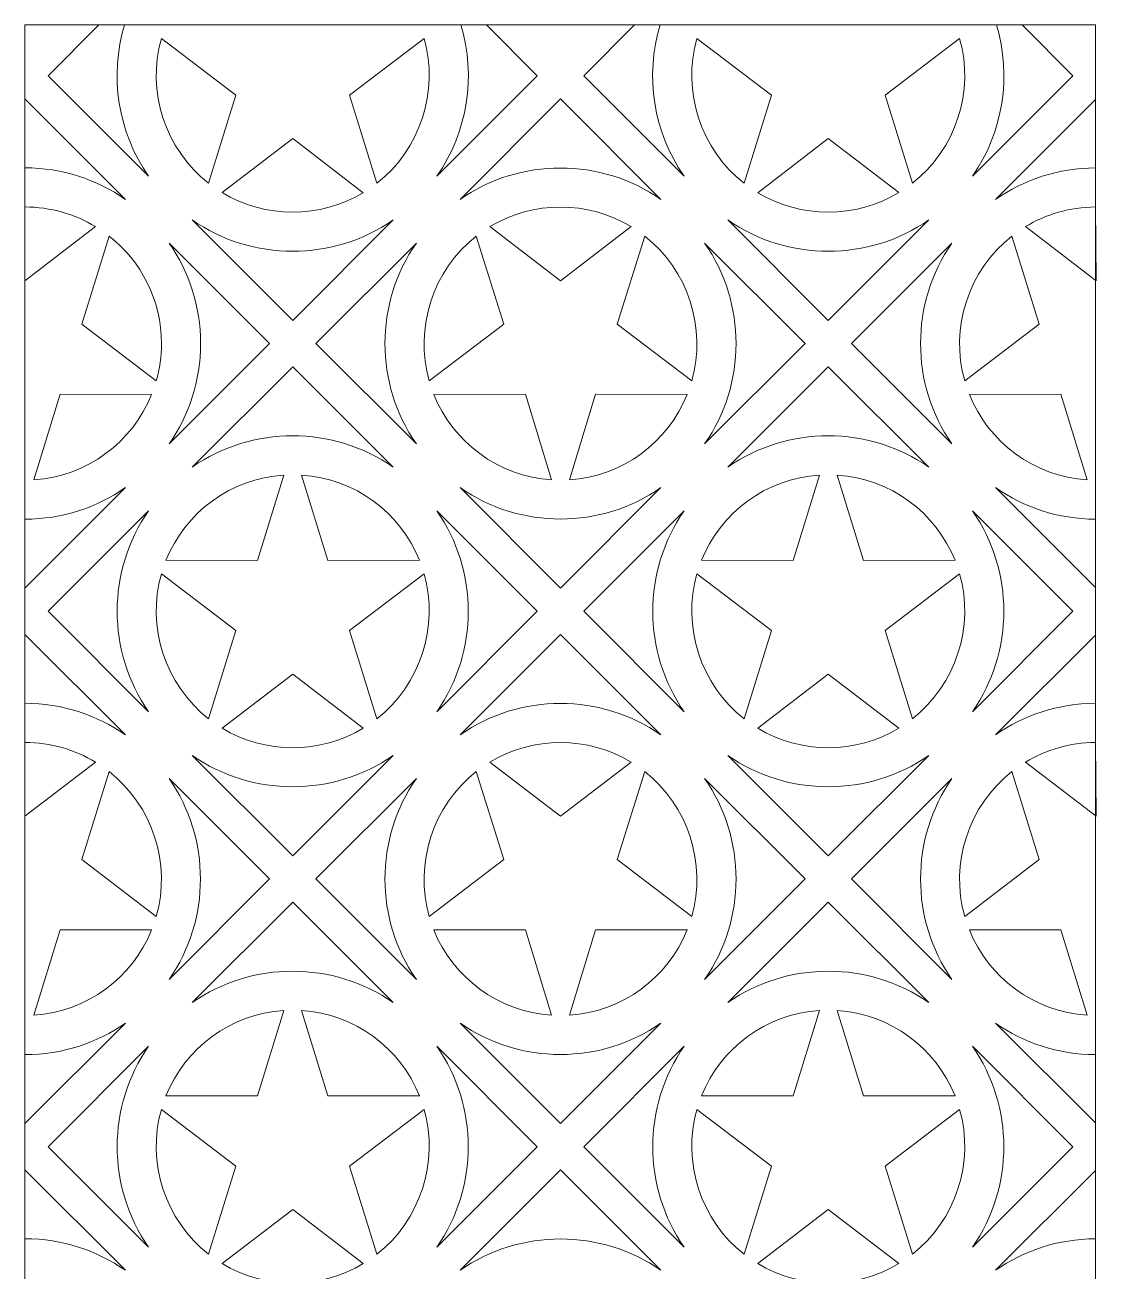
# Model space of a CAD drawing. Header units: centimetres. Extents: x -68 to 68, y -70 to 70.
# Drawn here: x -68.3 to -9.5, y 1.4 to 69.9 of the extents above; entities that cross this region are included whole.
import ezdxf

# ---------------------------------------------------------------- set-up
doc = ezdxf.new("R2010")
doc.units = ezdxf.units.CM
doc.header["$MEASUREMENT"] = 0
doc.layers.add('layer 1', color=7, linetype='Continuous')

msp = doc.modelspace()

# ---------------------------------------------------------------- linework, layer by layer
at = {"layer": 'layer 1', "color": 242, "lineweight": 9}
msp.add_lwpolyline([(-68.30427, -68.03747), (-9.50995, -68.03747), (-9.50995, 69.86363), (-68.30427, 69.86363), (-68.30427, -68.03747)], close=True, dxfattribs=at)
for points, knots in [([(-62.83597, 69.86363), (-62.83597, 69.86363), (-64.23801, 69.86362), (-64.23801, 69.86362), (-64.23801, 69.86362), (-64.23801, 69.86362), (-67.03171, 67.06992), (-67.03171, 67.06992), (-67.03171, 67.06992), (-67.03171, 67.06992), (-61.51448, 61.55268), (-61.51448, 61.55268), (-61.51448, 61.55268), (-63.19625, 63.96136), (-63.68211, 67.06251), (-62.83597, 69.86363)], [0, 0, 0, 0, 0.2, 0.2, 0.2, 0.2, 0.4, 0.4, 0.4, 0.4, 0.6, 0.6, 0.6, 0.6, 1, 1, 1, 1]), ([(-42.95533, 69.86362), (-42.95533, 69.86362), (-44.35748, 69.86362), (-44.35748, 69.86362), (-44.35748, 69.86362), (-43.51131, 67.06232), (-43.99729, 63.96104), (-45.67928, 61.55229), (-45.67928, 61.55229), (-45.67928, 61.55229), (-40.16165, 67.06992), (-40.16165, 67.06992), (-40.16165, 67.06992), (-40.16165, 67.06992), (-42.95533, 69.86362), (-42.95533, 69.86362)], [0, 0, 0, 0, 0.2, 0.2, 0.2, 0.2, 0.4, 0.4, 0.4, 0.4, 0.6, 0.6, 0.6, 0.6, 1, 1, 1, 1]), ([(-33.42022, 69.86363), (-33.42022, 69.86363), (-34.82238, 69.86362), (-34.82238, 69.86362), (-34.82238, 69.86362), (-34.82238, 69.86362), (-37.61607, 67.06992), (-37.61607, 67.06992), (-37.61607, 67.06992), (-37.61607, 67.06992), (-32.09844, 61.55229), (-32.09844, 61.55229), (-32.09844, 61.55229), (-33.78044, 63.96106), (-34.26641, 67.06232), (-33.42022, 69.86363)], [0, 0, 0, 0, 0.2, 0.2, 0.2, 0.2, 0.4, 0.4, 0.4, 0.4, 0.6, 0.6, 0.6, 0.6, 1, 1, 1, 1]), ([(-14.94173, 69.86363), (-14.94173, 69.86363), (-13.53969, 69.86362), (-13.53969, 69.86362), (-13.53969, 69.86362), (-13.53969, 69.86362), (-10.74601, 67.06992), (-10.74601, 67.06992), (-10.74601, 67.06992), (-10.74601, 67.06992), (-16.26324, 61.55268), (-16.26324, 61.55268), (-16.26324, 61.55268), (-14.58147, 63.96135), (-14.09562, 67.0625), (-14.94173, 69.86363)], [0, 0, 0, 0, 0.2, 0.2, 0.2, 0.2, 0.4, 0.4, 0.4, 0.4, 0.6, 0.6, 0.6, 0.6, 1, 1, 1, 1]), ([(-58.22013, 61.16465), (-60.61081, 63.03908), (-61.63464, 66.22654), (-60.81225, 69.12232), (-60.81225, 69.12232), (-60.81225, 69.12232), (-56.71468, 66.00468), (-56.71468, 66.00468), (-56.71468, 66.00468), (-56.71468, 66.00468), (-58.22013, 61.16465), (-58.22013, 61.16465)], [0, 0, 0, 0, 0.25, 0.25, 0.25, 0.25, 0.5, 0.5, 0.5, 0.5, 1, 1, 1, 1]), ([(-46.38116, 69.12236), (-46.38116, 69.12236), (-50.47878, 66.00468), (-50.47878, 66.00468), (-50.47878, 66.00468), (-50.47878, 66.00468), (-48.97329, 61.16455), (-48.97329, 61.16455), (-48.97329, 61.16455), (-46.58269, 63.039), (-45.5588, 66.2266), (-46.38116, 69.12236)], [0, 0, 0, 0, 0.25, 0.25, 0.25, 0.25, 0.5, 0.5, 0.5, 0.5, 1, 1, 1, 1]), ([(-31.39656, 69.12236), (-31.39656, 69.12236), (-27.29894, 66.00468), (-27.29894, 66.00468), (-27.29894, 66.00468), (-27.29894, 66.00468), (-28.80443, 61.16455), (-28.80443, 61.16455), (-28.80443, 61.16455), (-31.19503, 63.039), (-32.21892, 66.2266), (-31.39656, 69.12236)], [0, 0, 0, 0, 0.25, 0.25, 0.25, 0.25, 0.5, 0.5, 0.5, 0.5, 1, 1, 1, 1]), ([(-19.55759, 61.16465), (-17.16691, 63.03908), (-16.14308, 66.22654), (-16.96547, 69.12232), (-16.96547, 69.12232), (-16.96547, 69.12232), (-21.06304, 66.00468), (-21.06304, 66.00468), (-21.06304, 66.00468), (-21.06304, 66.00468), (-19.55759, 61.16465), (-19.55759, 61.16465)], [0, 0, 0, 0, 0.25, 0.25, 0.25, 0.25, 0.5, 0.5, 0.5, 0.5, 1, 1, 1, 1]), ([(-68.30427, 65.79727), (-68.30427, 65.79727), (-68.30427, 62.0123), (-68.30427, 62.0123), (-68.30427, 62.0123), (-66.25291, 62.0123), (-64.3508, 61.37187), (-62.78707, 60.28007), (-62.78707, 60.28007), (-62.78707, 60.28007), (-68.30427, 65.79727), (-68.30427, 65.79727)], [0, 0, 0, 0, 0.25, 0.25, 0.25, 0.25, 0.5, 0.5, 0.5, 0.5, 1, 1, 1, 1]), ([(-44.40593, 60.28007), (-44.40593, 60.28007), (-38.88868, 65.79731), (-38.88868, 65.79731), (-38.88868, 65.79731), (-38.88868, 65.79731), (-33.37117, 60.27979), (-33.37117, 60.27979), (-33.37117, 60.27979), (-36.66105, 62.57704), (-41.11593, 62.57715), (-44.40593, 60.28007)], [0, 0, 0, 0, 0.25, 0.25, 0.25, 0.25, 0.5, 0.5, 0.5, 0.5, 1, 1, 1, 1]), ([(-9.50995, 62.01224), (-9.50995, 62.01224), (-9.50996, 65.76039), (-9.50996, 65.76039), (-9.50996, 65.76039), (-9.50996, 65.76039), (-14.99055, 60.27979), (-14.99055, 60.27979), (-14.99055, 60.27979), (-13.43616, 61.36518), (-11.54738, 62.00459), (-9.50995, 62.01224)], [0, 0, 0, 0, 0.25, 0.25, 0.25, 0.25, 0.5, 0.5, 0.5, 0.5, 1, 1, 1, 1]), ([(-57.47384, 60.64896), (-55.10817, 59.21723), (-52.08526, 59.21714), (-49.71958, 60.64891), (-49.71958, 60.64891), (-49.71958, 60.64891), (-53.59673, 63.62278), (-53.59673, 63.62278), (-53.59673, 63.62278), (-53.59673, 63.62278), (-57.47384, 60.64896), (-57.47384, 60.64896)], [0, 0, 0, 0, 0.25, 0.25, 0.25, 0.25, 0.5, 0.5, 0.5, 0.5, 1, 1, 1, 1]), ([(-20.30388, 60.64896), (-22.66955, 59.21723), (-25.69246, 59.21714), (-28.05814, 60.64891), (-28.05814, 60.64891), (-28.05814, 60.64891), (-24.18099, 63.62278), (-24.18099, 63.62278), (-24.18099, 63.62278), (-24.18099, 63.62278), (-20.30388, 60.64896), (-20.30388, 60.64896)], [0, 0, 0, 0, 0.25, 0.25, 0.25, 0.25, 0.5, 0.5, 0.5, 0.5, 1, 1, 1, 1]), ([(-68.30427, 59.8623), (-68.30427, 59.8623), (-68.30427, 55.80942), (-68.30427, 55.80942), (-68.30427, 55.80942), (-68.30427, 55.80942), (-64.42716, 58.78324), (-64.42716, 58.78324), (-64.42716, 58.78324), (-65.55865, 59.46803), (-66.8855, 59.8623), (-68.30427, 59.8623)], [0, 0, 0, 0, 0.25, 0.25, 0.25, 0.25, 0.5, 0.5, 0.5, 0.5, 1, 1, 1, 1]), ([(-42.76584, 58.78324), (-40.40017, 60.21497), (-37.37726, 60.21506), (-35.01158, 58.78329), (-35.01158, 58.78329), (-35.01158, 58.78329), (-38.88873, 55.80942), (-38.88873, 55.80942), (-38.88873, 55.80942), (-38.88873, 55.80942), (-42.76584, 58.78324), (-42.76584, 58.78324)], [0, 0, 0, 0, 0.25, 0.25, 0.25, 0.25, 0.5, 0.5, 0.5, 0.5, 1, 1, 1, 1]), ([(-9.47299, 55.80942), (-9.47299, 55.80942), (-9.50995, 59.86222), (-9.50995, 59.86222), (-9.50995, 59.86222), (-10.91482, 59.85542), (-12.2285, 59.46213), (-13.35014, 58.78329), (-13.35014, 58.78329), (-13.35014, 58.78329), (-9.47299, 55.80942), (-9.47299, 55.80942)], [0, 0, 0, 0, 0.25, 0.25, 0.25, 0.25, 0.5, 0.5, 0.5, 0.5, 1, 1, 1, 1]), ([(-59.11393, 59.15213), (-59.11393, 59.15213), (-53.59668, 53.63489), (-53.59668, 53.63489), (-53.59668, 53.63489), (-53.59668, 53.63489), (-48.07917, 59.15241), (-48.07917, 59.15241), (-48.07917, 59.15241), (-51.36906, 56.85516), (-55.82393, 56.85505), (-59.11393, 59.15213)], [0, 0, 0, 0, 0.25, 0.25, 0.25, 0.25, 0.5, 0.5, 0.5, 0.5, 1, 1, 1, 1]), ([(-18.66379, 59.15213), (-18.66379, 59.15213), (-24.18104, 53.63489), (-24.18104, 53.63489), (-24.18104, 53.63489), (-24.18104, 53.63489), (-29.69855, 59.15241), (-29.69855, 59.15241), (-29.69855, 59.15241), (-26.40866, 56.85516), (-21.95379, 56.85505), (-18.66379, 59.15213)], [0, 0, 0, 0, 0.25, 0.25, 0.25, 0.25, 0.5, 0.5, 0.5, 0.5, 1, 1, 1, 1]), ([(-63.68087, 58.26755), (-61.92965, 56.89449), (-60.80427, 54.75964), (-60.80427, 52.3623), (-60.80427, 52.3623), (-60.80427, 51.6507), (-60.90349, 50.96221), (-61.08875, 50.30988), (-61.08875, 50.30988), (-61.08875, 50.30988), (-65.18632, 53.42752), (-65.18632, 53.42752), (-65.18632, 53.42752), (-65.18632, 53.42752), (-63.68087, 58.26755), (-63.68087, 58.26755)], [0, 0, 0, 0, 0.2, 0.2, 0.2, 0.2, 0.4, 0.4, 0.4, 0.4, 0.6, 0.6, 0.6, 0.6, 1, 1, 1, 1]), ([(-43.51213, 58.26755), (-45.90281, 56.39311), (-46.92664, 53.20566), (-46.10425, 50.30988), (-46.10425, 50.30988), (-46.10425, 50.30988), (-42.00668, 53.42752), (-42.00668, 53.42752), (-42.00668, 53.42752), (-42.00668, 53.42752), (-43.51213, 58.26755), (-43.51213, 58.26755)], [0, 0, 0, 0, 0.25, 0.25, 0.25, 0.25, 0.5, 0.5, 0.5, 0.5, 1, 1, 1, 1]), ([(-31.67316, 50.30984), (-31.67316, 50.30984), (-35.77078, 53.42752), (-35.77078, 53.42752), (-35.77078, 53.42752), (-35.77078, 53.42752), (-34.26529, 58.26765), (-34.26529, 58.26765), (-34.26529, 58.26765), (-31.8747, 56.39321), (-30.8508, 53.2056), (-31.67316, 50.30984)], [0, 0, 0, 0, 0.25, 0.25, 0.25, 0.25, 0.5, 0.5, 0.5, 0.5, 1, 1, 1, 1]), ([(-16.68856, 50.30984), (-16.68856, 50.30984), (-12.59094, 53.42752), (-12.59094, 53.42752), (-12.59094, 53.42752), (-12.59094, 53.42752), (-14.09643, 58.26765), (-14.09643, 58.26765), (-14.09643, 58.26765), (-16.48702, 56.39321), (-17.51092, 53.2056), (-16.68856, 50.30984)], [0, 0, 0, 0, 0.25, 0.25, 0.25, 0.25, 0.5, 0.5, 0.5, 0.5, 1, 1, 1, 1]), ([(-60.38655, 46.845), (-60.38655, 46.845), (-54.86929, 52.36228), (-54.86929, 52.36228), (-54.86929, 52.36228), (-54.86929, 52.36228), (-60.38652, 57.87952), (-60.38652, 57.87952), (-60.38652, 57.87952), (-59.29471, 56.3158), (-58.65427, 54.41368), (-58.65427, 52.3623), (-58.65427, 52.3623), (-58.65427, 50.3109), (-59.29472, 48.40875), (-60.38655, 46.845)], [0, 0, 0, 0, 0.2, 0.2, 0.2, 0.2, 0.4, 0.4, 0.4, 0.4, 0.6, 0.6, 0.6, 0.6, 1, 1, 1, 1]), ([(-46.80645, 46.845), (-46.80645, 46.845), (-52.32371, 52.36228), (-52.32371, 52.36228), (-52.32371, 52.36228), (-52.32371, 52.36228), (-46.80648, 57.87952), (-46.80648, 57.87952), (-46.80648, 57.87952), (-49.10352, 54.58964), (-49.10348, 50.13487), (-46.80645, 46.845)], [0, 0, 0, 0, 0.25, 0.25, 0.25, 0.25, 0.5, 0.5, 0.5, 0.5, 1, 1, 1, 1]), ([(-30.97131, 46.84461), (-30.97131, 46.84461), (-25.45365, 52.36228), (-25.45365, 52.36228), (-25.45365, 52.36228), (-25.45365, 52.36228), (-30.97128, 57.87991), (-30.97128, 57.87991), (-30.97128, 57.87991), (-28.67386, 54.5898), (-28.67389, 50.1347), (-30.97131, 46.84461)], [0, 0, 0, 0, 0.25, 0.25, 0.25, 0.25, 0.5, 0.5, 0.5, 0.5, 1, 1, 1, 1]), ([(-17.39041, 46.84461), (-17.39041, 46.84461), (-22.90807, 52.36228), (-22.90807, 52.36228), (-22.90807, 52.36228), (-22.90807, 52.36228), (-17.39044, 57.87991), (-17.39044, 57.87991), (-17.39044, 57.87991), (-19.68786, 54.5898), (-19.68783, 50.1347), (-17.39041, 46.84461)], [0, 0, 0, 0, 0.25, 0.25, 0.25, 0.25, 0.5, 0.5, 0.5, 0.5, 1, 1, 1, 1]), ([(-48.07896, 45.57195), (-51.36904, 47.86935), (-55.82391, 47.86954), (-59.1141, 45.57226), (-59.1141, 45.57226), (-59.1141, 45.57226), (-53.59668, 51.08967), (-53.59668, 51.08967), (-53.59668, 51.08967), (-53.59668, 51.08967), (-48.07896, 45.57195), (-48.07896, 45.57195)], [0, 0, 0, 0, 0.25, 0.25, 0.25, 0.25, 0.5, 0.5, 0.5, 0.5, 1, 1, 1, 1]), ([(-29.69876, 45.57195), (-26.40868, 47.86935), (-21.95381, 47.86954), (-18.66362, 45.57226), (-18.66362, 45.57226), (-18.66362, 45.57226), (-24.18104, 51.08967), (-24.18104, 51.08967), (-24.18104, 51.08967), (-24.18104, 51.08967), (-29.69876, 45.57195), (-29.69876, 45.57195)], [0, 0, 0, 0, 0.25, 0.25, 0.25, 0.25, 0.5, 0.5, 0.5, 0.5, 1, 1, 1, 1]), ([(-61.34405, 49.56364), (-62.39602, 46.95057), (-64.8771, 45.06593), (-67.8188, 44.87789), (-67.8188, 44.87789), (-67.8188, 44.87789), (-66.37727, 49.57352), (-66.37727, 49.57352), (-66.37727, 49.57352), (-66.37727, 49.57352), (-61.34405, 49.56364), (-61.34405, 49.56364)], [0, 0, 0, 0, 0.25, 0.25, 0.25, 0.25, 0.5, 0.5, 0.5, 0.5, 1, 1, 1, 1]), ([(-45.84895, 49.56364), (-44.79698, 46.95057), (-42.3159, 45.06593), (-39.3742, 44.87789), (-39.3742, 44.87789), (-39.3742, 44.87789), (-40.81573, 49.57352), (-40.81573, 49.57352), (-40.81573, 49.57352), (-40.81573, 49.57352), (-45.84895, 49.56364), (-45.84895, 49.56364)], [0, 0, 0, 0, 0.25, 0.25, 0.25, 0.25, 0.5, 0.5, 0.5, 0.5, 1, 1, 1, 1]), ([(-38.40329, 44.87787), (-35.46137, 45.06561), (-32.98092, 46.95022), (-31.92877, 49.56333), (-31.92877, 49.56333), (-31.92877, 49.56333), (-36.96173, 49.57352), (-36.96173, 49.57352), (-36.96173, 49.57352), (-36.96173, 49.57352), (-38.40329, 44.87787), (-38.40329, 44.87787)], [0, 0, 0, 0, 0.25, 0.25, 0.25, 0.25, 0.5, 0.5, 0.5, 0.5, 1, 1, 1, 1]), ([(-9.95843, 44.87787), (-12.90035, 45.06561), (-15.3808, 46.95022), (-16.43295, 49.56333), (-16.43295, 49.56333), (-16.43295, 49.56333), (-11.39999, 49.57352), (-11.39999, 49.57352), (-11.39999, 49.57352), (-11.39999, 49.57352), (-9.95843, 44.87787), (-9.95843, 44.87787)], [0, 0, 0, 0, 0.25, 0.25, 0.25, 0.25, 0.5, 0.5, 0.5, 0.5, 1, 1, 1, 1]), ([(-60.55695, 40.45328), (-59.50498, 43.06635), (-57.0239, 44.95099), (-54.0822, 45.13903), (-54.0822, 45.13903), (-54.0822, 45.13903), (-55.52373, 40.4434), (-55.52373, 40.4434), (-55.52373, 40.4434), (-55.52373, 40.4434), (-60.55695, 40.45328), (-60.55695, 40.45328)], [0, 0, 0, 0, 0.25, 0.25, 0.25, 0.25, 0.5, 0.5, 0.5, 0.5, 1, 1, 1, 1]), ([(-53.11129, 45.13905), (-50.16937, 44.95131), (-47.68892, 43.0667), (-46.63677, 40.45359), (-46.63677, 40.45359), (-46.63677, 40.45359), (-51.66973, 40.4434), (-51.66973, 40.4434), (-51.66973, 40.4434), (-51.66973, 40.4434), (-53.11129, 45.13905), (-53.11129, 45.13905)], [0, 0, 0, 0, 0.25, 0.25, 0.25, 0.25, 0.5, 0.5, 0.5, 0.5, 1, 1, 1, 1]), ([(-24.66643, 45.13905), (-27.60835, 44.95131), (-30.0888, 43.0667), (-31.14095, 40.45359), (-31.14095, 40.45359), (-31.14095, 40.45359), (-26.10799, 40.4434), (-26.10799, 40.4434), (-26.10799, 40.4434), (-26.10799, 40.4434), (-24.66643, 45.13905), (-24.66643, 45.13905)], [0, 0, 0, 0, 0.25, 0.25, 0.25, 0.25, 0.5, 0.5, 0.5, 0.5, 1, 1, 1, 1]), ([(-17.22077, 40.45328), (-18.27274, 43.06635), (-20.75382, 44.95099), (-23.69552, 45.13903), (-23.69552, 45.13903), (-23.69552, 45.13903), (-22.25399, 40.4434), (-22.25399, 40.4434), (-22.25399, 40.4434), (-22.25399, 40.4434), (-17.22077, 40.45328), (-17.22077, 40.45328)], [0, 0, 0, 0, 0.25, 0.25, 0.25, 0.25, 0.5, 0.5, 0.5, 0.5, 1, 1, 1, 1]), ([(-68.30427, 42.7123), (-68.30427, 42.7123), (-68.30432, 38.92725), (-68.30432, 38.92725), (-68.30432, 38.92725), (-68.30432, 38.92725), (-62.7869, 44.44466), (-62.7869, 44.44466), (-62.7869, 44.44466), (-64.35066, 43.35281), (-66.25284, 42.7123), (-68.30427, 42.7123)], [0, 0, 0, 0, 0.25, 0.25, 0.25, 0.25, 0.5, 0.5, 0.5, 0.5, 1, 1, 1, 1]), ([(-33.37096, 44.44497), (-36.66104, 42.14757), (-41.11591, 42.14738), (-44.4061, 44.44466), (-44.4061, 44.44466), (-44.4061, 44.44466), (-38.88868, 38.92725), (-38.88868, 38.92725), (-38.88868, 38.92725), (-38.88868, 38.92725), (-33.37096, 44.44497), (-33.37096, 44.44497)], [0, 0, 0, 0, 0.25, 0.25, 0.25, 0.25, 0.5, 0.5, 0.5, 0.5, 1, 1, 1, 1]), ([(-9.50995, 38.96417), (-9.50995, 38.96417), (-9.50995, 42.71237), (-9.50995, 42.71237), (-9.50995, 42.71237), (-11.54739, 42.72002), (-13.43635, 43.35956), (-14.99076, 44.44497), (-14.99076, 44.44497), (-14.99076, 44.44497), (-9.50995, 38.96417), (-9.50995, 38.96417)], [0, 0, 0, 0, 0.25, 0.25, 0.25, 0.25, 0.5, 0.5, 0.5, 0.5, 1, 1, 1, 1]), ([(-61.51445, 43.17192), (-61.51445, 43.17192), (-67.03171, 37.65464), (-67.03171, 37.65464), (-67.03171, 37.65464), (-67.03171, 37.65464), (-61.51448, 32.1374), (-61.51448, 32.1374), (-61.51448, 32.1374), (-63.81152, 35.42728), (-63.81148, 39.88205), (-61.51445, 43.17192)], [0, 0, 0, 0, 0.25, 0.25, 0.25, 0.25, 0.5, 0.5, 0.5, 0.5, 1, 1, 1, 1]), ([(-45.67931, 43.17231), (-45.67931, 43.17231), (-40.16165, 37.65464), (-40.16165, 37.65464), (-40.16165, 37.65464), (-40.16165, 37.65464), (-45.67928, 32.13701), (-45.67928, 32.13701), (-45.67928, 32.13701), (-43.38186, 35.42712), (-43.38189, 39.88222), (-45.67931, 43.17231)], [0, 0, 0, 0, 0.25, 0.25, 0.25, 0.25, 0.5, 0.5, 0.5, 0.5, 1, 1, 1, 1]), ([(-32.09841, 43.17231), (-32.09841, 43.17231), (-37.61607, 37.65464), (-37.61607, 37.65464), (-37.61607, 37.65464), (-37.61607, 37.65464), (-32.09844, 32.13701), (-32.09844, 32.13701), (-32.09844, 32.13701), (-34.39586, 35.42712), (-34.39583, 39.88222), (-32.09841, 43.17231)], [0, 0, 0, 0, 0.25, 0.25, 0.25, 0.25, 0.5, 0.5, 0.5, 0.5, 1, 1, 1, 1]), ([(-16.26327, 43.17192), (-16.26327, 43.17192), (-10.74601, 37.65464), (-10.74601, 37.65464), (-10.74601, 37.65464), (-10.74601, 37.65464), (-16.26324, 32.1374), (-16.26324, 32.1374), (-16.26324, 32.1374), (-13.9662, 35.42728), (-13.96624, 39.88205), (-16.26327, 43.17192)], [0, 0, 0, 0, 0.25, 0.25, 0.25, 0.25, 0.5, 0.5, 0.5, 0.5, 1, 1, 1, 1]), ([(-58.22013, 31.74937), (-60.61081, 33.62381), (-61.63464, 36.81126), (-60.81225, 39.70704), (-60.81225, 39.70704), (-60.81225, 39.70704), (-56.71468, 36.5894), (-56.71468, 36.5894), (-56.71468, 36.5894), (-56.71468, 36.5894), (-58.22013, 31.74937), (-58.22013, 31.74937)], [0, 0, 0, 0, 0.25, 0.25, 0.25, 0.25, 0.5, 0.5, 0.5, 0.5, 1, 1, 1, 1]), ([(-46.38116, 39.70708), (-46.38116, 39.70708), (-50.47878, 36.5894), (-50.47878, 36.5894), (-50.47878, 36.5894), (-50.47878, 36.5894), (-48.97329, 31.74927), (-48.97329, 31.74927), (-48.97329, 31.74927), (-46.5827, 33.62371), (-45.5588, 36.81132), (-46.38116, 39.70708)], [0, 0, 0, 0, 0.25, 0.25, 0.25, 0.25, 0.5, 0.5, 0.5, 0.5, 1, 1, 1, 1]), ([(-31.39656, 39.70708), (-31.39656, 39.70708), (-27.29894, 36.5894), (-27.29894, 36.5894), (-27.29894, 36.5894), (-27.29894, 36.5894), (-28.80443, 31.74927), (-28.80443, 31.74927), (-28.80443, 31.74927), (-31.19502, 33.62371), (-32.21892, 36.81132), (-31.39656, 39.70708)], [0, 0, 0, 0, 0.25, 0.25, 0.25, 0.25, 0.5, 0.5, 0.5, 0.5, 1, 1, 1, 1]), ([(-19.55759, 31.74937), (-17.16691, 33.62381), (-16.14308, 36.81126), (-16.96547, 39.70704), (-16.96547, 39.70704), (-16.96547, 39.70704), (-21.06304, 36.5894), (-21.06304, 36.5894), (-21.06304, 36.5894), (-21.06304, 36.5894), (-19.55759, 31.74937), (-19.55759, 31.74937)], [0, 0, 0, 0, 0.25, 0.25, 0.25, 0.25, 0.5, 0.5, 0.5, 0.5, 1, 1, 1, 1]), ([(-68.30427, 36.38199), (-68.30427, 36.38199), (-62.78707, 30.86479), (-62.78707, 30.86479), (-62.78707, 30.86479), (-64.3508, 31.95659), (-66.25291, 32.59702), (-68.30427, 32.59702), (-68.30427, 32.59702), (-68.30427, 32.59702), (-68.30427, 36.38199), (-68.30427, 36.38199)], [0, 0, 0, 0, 0.25, 0.25, 0.25, 0.25, 0.5, 0.5, 0.5, 0.5, 1, 1, 1, 1]), ([(-44.40593, 30.86479), (-44.40593, 30.86479), (-38.88868, 36.38203), (-38.88868, 36.38203), (-38.88868, 36.38203), (-38.88868, 36.38203), (-33.37117, 30.86451), (-33.37117, 30.86451), (-33.37117, 30.86451), (-36.66105, 33.16176), (-41.11593, 33.16187), (-44.40593, 30.86479)], [0, 0, 0, 0, 0.25, 0.25, 0.25, 0.25, 0.5, 0.5, 0.5, 0.5, 1, 1, 1, 1]), ([(-9.50995, 32.59696), (-9.50995, 32.59696), (-9.50996, 36.34511), (-9.50996, 36.34511), (-9.50996, 36.34511), (-9.50996, 36.34511), (-14.99055, 30.86451), (-14.99055, 30.86451), (-14.99055, 30.86451), (-13.43616, 31.9499), (-11.54738, 32.58931), (-9.50995, 32.59696)], [0, 0, 0, 0, 0.25, 0.25, 0.25, 0.25, 0.5, 0.5, 0.5, 0.5, 1, 1, 1, 1]), ([(-57.47384, 31.23368), (-55.10817, 29.80195), (-52.08526, 29.80186), (-49.71958, 31.23363), (-49.71958, 31.23363), (-49.71958, 31.23363), (-53.59673, 34.2075), (-53.59673, 34.2075), (-53.59673, 34.2075), (-53.59673, 34.2075), (-57.47384, 31.23368), (-57.47384, 31.23368)], [0, 0, 0, 0, 0.25, 0.25, 0.25, 0.25, 0.5, 0.5, 0.5, 0.5, 1, 1, 1, 1]), ([(-20.30388, 31.23368), (-22.66955, 29.80195), (-25.69246, 29.80186), (-28.05814, 31.23363), (-28.05814, 31.23363), (-28.05814, 31.23363), (-24.18099, 34.2075), (-24.18099, 34.2075), (-24.18099, 34.2075), (-24.18099, 34.2075), (-20.30388, 31.23368), (-20.30388, 31.23368)], [0, 0, 0, 0, 0.25, 0.25, 0.25, 0.25, 0.5, 0.5, 0.5, 0.5, 1, 1, 1, 1]), ([(-68.30427, 26.39414), (-68.30427, 26.39414), (-68.30427, 30.44702), (-68.30427, 30.44702), (-68.30427, 30.44702), (-66.8855, 30.44702), (-65.55865, 30.05275), (-64.42716, 29.36796), (-64.42716, 29.36796), (-64.42716, 29.36796), (-68.30427, 26.39414), (-68.30427, 26.39414)], [0, 0, 0, 0, 0.25, 0.25, 0.25, 0.25, 0.5, 0.5, 0.5, 0.5, 1, 1, 1, 1]), ([(-42.76584, 29.36796), (-40.40017, 30.79969), (-37.37726, 30.79978), (-35.01158, 29.36801), (-35.01158, 29.36801), (-35.01158, 29.36801), (-38.88873, 26.39414), (-38.88873, 26.39414), (-38.88873, 26.39414), (-38.88873, 26.39414), (-42.76584, 29.36796), (-42.76584, 29.36796)], [0, 0, 0, 0, 0.25, 0.25, 0.25, 0.25, 0.5, 0.5, 0.5, 0.5, 1, 1, 1, 1]), ([(-9.47299, 26.39414), (-9.47299, 26.39414), (-9.50995, 30.44694), (-9.50995, 30.44694), (-9.50995, 30.44694), (-10.91482, 30.44014), (-12.2285, 30.04685), (-13.35014, 29.36801), (-13.35014, 29.36801), (-13.35014, 29.36801), (-9.47299, 26.39414), (-9.47299, 26.39414)], [0, 0, 0, 0, 0.25, 0.25, 0.25, 0.25, 0.5, 0.5, 0.5, 0.5, 1, 1, 1, 1]), ([(-59.11393, 29.73685), (-59.11393, 29.73685), (-53.59668, 24.21961), (-53.59668, 24.21961), (-53.59668, 24.21961), (-53.59668, 24.21961), (-48.07917, 29.73713), (-48.07917, 29.73713), (-48.07917, 29.73713), (-51.36905, 27.43988), (-55.82393, 27.43977), (-59.11393, 29.73685)], [0, 0, 0, 0, 0.25, 0.25, 0.25, 0.25, 0.5, 0.5, 0.5, 0.5, 1, 1, 1, 1]), ([(-18.66379, 29.73685), (-18.66379, 29.73685), (-24.18104, 24.21961), (-24.18104, 24.21961), (-24.18104, 24.21961), (-24.18104, 24.21961), (-29.69855, 29.73713), (-29.69855, 29.73713), (-29.69855, 29.73713), (-26.40867, 27.43988), (-21.95379, 27.43977), (-18.66379, 29.73685)], [0, 0, 0, 0, 0.25, 0.25, 0.25, 0.25, 0.5, 0.5, 0.5, 0.5, 1, 1, 1, 1]), ([(-63.68087, 28.85227), (-61.29019, 26.97783), (-60.26636, 23.79038), (-61.08875, 20.8946), (-61.08875, 20.8946), (-61.08875, 20.8946), (-65.18632, 24.01224), (-65.18632, 24.01224), (-65.18632, 24.01224), (-65.18632, 24.01224), (-63.68087, 28.85227), (-63.68087, 28.85227)], [0, 0, 0, 0, 0.25, 0.25, 0.25, 0.25, 0.5, 0.5, 0.5, 0.5, 1, 1, 1, 1]), ([(-43.51213, 28.85227), (-45.90281, 26.97783), (-46.92664, 23.79038), (-46.10425, 20.8946), (-46.10425, 20.8946), (-46.10425, 20.8946), (-42.00668, 24.01224), (-42.00668, 24.01224), (-42.00668, 24.01224), (-42.00668, 24.01224), (-43.51213, 28.85227), (-43.51213, 28.85227)], [0, 0, 0, 0, 0.25, 0.25, 0.25, 0.25, 0.5, 0.5, 0.5, 0.5, 1, 1, 1, 1]), ([(-31.67316, 20.89456), (-31.67316, 20.89456), (-35.77078, 24.01224), (-35.77078, 24.01224), (-35.77078, 24.01224), (-35.77078, 24.01224), (-34.26529, 28.85237), (-34.26529, 28.85237), (-34.26529, 28.85237), (-31.8747, 26.97793), (-30.8508, 23.79032), (-31.67316, 20.89456)], [0, 0, 0, 0, 0.25, 0.25, 0.25, 0.25, 0.5, 0.5, 0.5, 0.5, 1, 1, 1, 1]), ([(-16.68856, 20.89456), (-16.68856, 20.89456), (-12.59094, 24.01224), (-12.59094, 24.01224), (-12.59094, 24.01224), (-12.59094, 24.01224), (-14.09643, 28.85237), (-14.09643, 28.85237), (-14.09643, 28.85237), (-16.48702, 26.97793), (-17.51092, 23.79032), (-16.68856, 20.89456)], [0, 0, 0, 0, 0.25, 0.25, 0.25, 0.25, 0.5, 0.5, 0.5, 0.5, 1, 1, 1, 1]), ([(-60.38655, 17.42972), (-60.38655, 17.42972), (-54.86929, 22.947), (-54.86929, 22.947), (-54.86929, 22.947), (-54.86929, 22.947), (-60.38652, 28.46424), (-60.38652, 28.46424), (-60.38652, 28.46424), (-58.08948, 25.17436), (-58.08952, 20.71959), (-60.38655, 17.42972)], [0, 0, 0, 0, 0.25, 0.25, 0.25, 0.25, 0.5, 0.5, 0.5, 0.5, 1, 1, 1, 1]), ([(-46.80645, 17.42972), (-46.80645, 17.42972), (-52.32371, 22.947), (-52.32371, 22.947), (-52.32371, 22.947), (-52.32371, 22.947), (-46.80648, 28.46424), (-46.80648, 28.46424), (-46.80648, 28.46424), (-49.10352, 25.17436), (-49.10348, 20.71959), (-46.80645, 17.42972)], [0, 0, 0, 0, 0.25, 0.25, 0.25, 0.25, 0.5, 0.5, 0.5, 0.5, 1, 1, 1, 1]), ([(-30.97131, 17.42933), (-30.97131, 17.42933), (-25.45365, 22.947), (-25.45365, 22.947), (-25.45365, 22.947), (-25.45365, 22.947), (-30.97128, 28.46463), (-30.97128, 28.46463), (-30.97128, 28.46463), (-28.67386, 25.17452), (-28.67389, 20.71942), (-30.97131, 17.42933)], [0, 0, 0, 0, 0.25, 0.25, 0.25, 0.25, 0.5, 0.5, 0.5, 0.5, 1, 1, 1, 1]), ([(-17.39041, 17.42933), (-17.39041, 17.42933), (-22.90807, 22.947), (-22.90807, 22.947), (-22.90807, 22.947), (-22.90807, 22.947), (-17.39044, 28.46463), (-17.39044, 28.46463), (-17.39044, 28.46463), (-19.68786, 25.17452), (-19.68783, 20.71942), (-17.39041, 17.42933)], [0, 0, 0, 0, 0.25, 0.25, 0.25, 0.25, 0.5, 0.5, 0.5, 0.5, 1, 1, 1, 1]), ([(-48.07896, 16.15667), (-51.36904, 18.45407), (-55.82391, 18.45426), (-59.1141, 16.15698), (-59.1141, 16.15698), (-59.1141, 16.15698), (-53.59668, 21.67439), (-53.59668, 21.67439), (-53.59668, 21.67439), (-53.59668, 21.67439), (-48.07896, 16.15667), (-48.07896, 16.15667)], [0, 0, 0, 0, 0.25, 0.25, 0.25, 0.25, 0.5, 0.5, 0.5, 0.5, 1, 1, 1, 1]), ([(-29.69876, 16.15667), (-26.40868, 18.45407), (-21.95381, 18.45426), (-18.66362, 16.15698), (-18.66362, 16.15698), (-18.66362, 16.15698), (-24.18104, 21.67439), (-24.18104, 21.67439), (-24.18104, 21.67439), (-24.18104, 21.67439), (-29.69876, 16.15667), (-29.69876, 16.15667)], [0, 0, 0, 0, 0.25, 0.25, 0.25, 0.25, 0.5, 0.5, 0.5, 0.5, 1, 1, 1, 1]), ([(-61.34405, 20.14836), (-62.39602, 17.53529), (-64.8771, 15.65065), (-67.8188, 15.46261), (-67.8188, 15.46261), (-67.8188, 15.46261), (-66.37727, 20.15824), (-66.37727, 20.15824), (-66.37727, 20.15824), (-66.37727, 20.15824), (-61.34405, 20.14836), (-61.34405, 20.14836)], [0, 0, 0, 0, 0.25, 0.25, 0.25, 0.25, 0.5, 0.5, 0.5, 0.5, 1, 1, 1, 1]), ([(-45.84895, 20.14836), (-44.79698, 17.53529), (-42.3159, 15.65065), (-39.3742, 15.46261), (-39.3742, 15.46261), (-39.3742, 15.46261), (-40.81573, 20.15824), (-40.81573, 20.15824), (-40.81573, 20.15824), (-40.81573, 20.15824), (-45.84895, 20.14836), (-45.84895, 20.14836)], [0, 0, 0, 0, 0.25, 0.25, 0.25, 0.25, 0.5, 0.5, 0.5, 0.5, 1, 1, 1, 1]), ([(-38.40329, 15.46259), (-35.46137, 15.65033), (-32.98092, 17.53494), (-31.92877, 20.14805), (-31.92877, 20.14805), (-31.92877, 20.14805), (-36.96173, 20.15824), (-36.96173, 20.15824), (-36.96173, 20.15824), (-36.96173, 20.15824), (-38.40329, 15.46259), (-38.40329, 15.46259)], [0, 0, 0, 0, 0.25, 0.25, 0.25, 0.25, 0.5, 0.5, 0.5, 0.5, 1, 1, 1, 1]), ([(-9.95843, 15.46259), (-12.90035, 15.65033), (-15.3808, 17.53494), (-16.43295, 20.14805), (-16.43295, 20.14805), (-16.43295, 20.14805), (-11.39999, 20.15824), (-11.39999, 20.15824), (-11.39999, 20.15824), (-11.39999, 20.15824), (-9.95843, 15.46259), (-9.95843, 15.46259)], [0, 0, 0, 0, 0.25, 0.25, 0.25, 0.25, 0.5, 0.5, 0.5, 0.5, 1, 1, 1, 1]), ([(-60.55695, 11.038), (-59.50498, 13.65107), (-57.0239, 15.53571), (-54.0822, 15.72375), (-54.0822, 15.72375), (-54.0822, 15.72375), (-55.52373, 11.02812), (-55.52373, 11.02812), (-55.52373, 11.02812), (-55.52373, 11.02812), (-60.55695, 11.038), (-60.55695, 11.038)], [0, 0, 0, 0, 0.25, 0.25, 0.25, 0.25, 0.5, 0.5, 0.5, 0.5, 1, 1, 1, 1]), ([(-53.11129, 15.72377), (-50.16937, 15.53603), (-47.68892, 13.65142), (-46.63677, 11.03831), (-46.63677, 11.03831), (-46.63677, 11.03831), (-51.66973, 11.02812), (-51.66973, 11.02812), (-51.66973, 11.02812), (-51.66973, 11.02812), (-53.11129, 15.72377), (-53.11129, 15.72377)], [0, 0, 0, 0, 0.25, 0.25, 0.25, 0.25, 0.5, 0.5, 0.5, 0.5, 1, 1, 1, 1]), ([(-24.66643, 15.72377), (-27.60835, 15.53603), (-30.0888, 13.65142), (-31.14095, 11.03831), (-31.14095, 11.03831), (-31.14095, 11.03831), (-26.10799, 11.02812), (-26.10799, 11.02812), (-26.10799, 11.02812), (-26.10799, 11.02812), (-24.66643, 15.72377), (-24.66643, 15.72377)], [0, 0, 0, 0, 0.25, 0.25, 0.25, 0.25, 0.5, 0.5, 0.5, 0.5, 1, 1, 1, 1]), ([(-17.22077, 11.038), (-18.27274, 13.65107), (-20.75382, 15.53571), (-23.69552, 15.72375), (-23.69552, 15.72375), (-23.69552, 15.72375), (-22.25399, 11.02812), (-22.25399, 11.02812), (-22.25399, 11.02812), (-22.25399, 11.02812), (-17.22077, 11.038), (-17.22077, 11.038)], [0, 0, 0, 0, 0.25, 0.25, 0.25, 0.25, 0.5, 0.5, 0.5, 0.5, 1, 1, 1, 1]), ([(-68.30427, 13.29702), (-68.30427, 13.29702), (-68.30432, 9.51197), (-68.30432, 9.51197), (-68.30432, 9.51197), (-68.30432, 9.51197), (-62.7869, 15.02938), (-62.7869, 15.02938), (-62.7869, 15.02938), (-64.35066, 13.93753), (-66.25284, 13.29702), (-68.30427, 13.29702)], [0, 0, 0, 0, 0.25, 0.25, 0.25, 0.25, 0.5, 0.5, 0.5, 0.5, 1, 1, 1, 1]), ([(-33.37096, 15.02969), (-36.66104, 12.73229), (-41.11591, 12.7321), (-44.4061, 15.02938), (-44.4061, 15.02938), (-44.4061, 15.02938), (-38.88868, 9.51197), (-38.88868, 9.51197), (-38.88868, 9.51197), (-38.88868, 9.51197), (-33.37096, 15.02969), (-33.37096, 15.02969)], [0, 0, 0, 0, 0.25, 0.25, 0.25, 0.25, 0.5, 0.5, 0.5, 0.5, 1, 1, 1, 1]), ([(-9.50995, 9.54889), (-9.50995, 9.54889), (-9.50995, 13.29709), (-9.50995, 13.29709), (-9.50995, 13.29709), (-11.54739, 13.30474), (-13.43635, 13.94428), (-14.99076, 15.02969), (-14.99076, 15.02969), (-14.99076, 15.02969), (-9.50995, 9.54889), (-9.50995, 9.54889)], [0, 0, 0, 0, 0.25, 0.25, 0.25, 0.25, 0.5, 0.5, 0.5, 0.5, 1, 1, 1, 1]), ([(-61.51445, 13.75664), (-61.51445, 13.75664), (-67.03171, 8.23936), (-67.03171, 8.23936), (-67.03171, 8.23936), (-67.03171, 8.23936), (-61.51448, 2.72212), (-61.51448, 2.72212), (-61.51448, 2.72212), (-63.81152, 6.012), (-63.81148, 10.46677), (-61.51445, 13.75664)], [0, 0, 0, 0, 0.25, 0.25, 0.25, 0.25, 0.5, 0.5, 0.5, 0.5, 1, 1, 1, 1]), ([(-45.67931, 13.75703), (-45.67931, 13.75703), (-40.16165, 8.23936), (-40.16165, 8.23936), (-40.16165, 8.23936), (-40.16165, 8.23936), (-45.67928, 2.72173), (-45.67928, 2.72173), (-45.67928, 2.72173), (-43.38186, 6.01184), (-43.38189, 10.46694), (-45.67931, 13.75703)], [0, 0, 0, 0, 0.25, 0.25, 0.25, 0.25, 0.5, 0.5, 0.5, 0.5, 1, 1, 1, 1]), ([(-32.09841, 13.75703), (-32.09841, 13.75703), (-37.61607, 8.23936), (-37.61607, 8.23936), (-37.61607, 8.23936), (-37.61607, 8.23936), (-32.09844, 2.72173), (-32.09844, 2.72173), (-32.09844, 2.72173), (-34.39586, 6.01184), (-34.39583, 10.46694), (-32.09841, 13.75703)], [0, 0, 0, 0, 0.25, 0.25, 0.25, 0.25, 0.5, 0.5, 0.5, 0.5, 1, 1, 1, 1]), ([(-16.26327, 13.75664), (-16.26327, 13.75664), (-10.74601, 8.23936), (-10.74601, 8.23936), (-10.74601, 8.23936), (-10.74601, 8.23936), (-16.26324, 2.72212), (-16.26324, 2.72212), (-16.26324, 2.72212), (-13.9662, 6.012), (-13.96624, 10.46677), (-16.26327, 13.75664)], [0, 0, 0, 0, 0.25, 0.25, 0.25, 0.25, 0.5, 0.5, 0.5, 0.5, 1, 1, 1, 1]), ([(-58.22013, 2.33409), (-60.61081, 4.20853), (-61.63464, 7.39598), (-60.81225, 10.29176), (-60.81225, 10.29176), (-60.81225, 10.29176), (-56.71468, 7.17412), (-56.71468, 7.17412), (-56.71468, 7.17412), (-56.71468, 7.17412), (-58.22013, 2.33409), (-58.22013, 2.33409)], [0, 0, 0, 0, 0.25, 0.25, 0.25, 0.25, 0.5, 0.5, 0.5, 0.5, 1, 1, 1, 1]), ([(-46.38116, 10.2918), (-46.38116, 10.2918), (-50.47878, 7.17412), (-50.47878, 7.17412), (-50.47878, 7.17412), (-50.47878, 7.17412), (-48.97329, 2.33399), (-48.97329, 2.33399), (-48.97329, 2.33399), (-46.5827, 4.20843), (-45.5588, 7.39604), (-46.38116, 10.2918)], [0, 0, 0, 0, 0.25, 0.25, 0.25, 0.25, 0.5, 0.5, 0.5, 0.5, 1, 1, 1, 1]), ([(-31.39656, 10.2918), (-31.39656, 10.2918), (-27.29894, 7.17412), (-27.29894, 7.17412), (-27.29894, 7.17412), (-27.29894, 7.17412), (-28.80443, 2.33399), (-28.80443, 2.33399), (-28.80443, 2.33399), (-31.19502, 4.20843), (-32.21892, 7.39604), (-31.39656, 10.2918)], [0, 0, 0, 0, 0.25, 0.25, 0.25, 0.25, 0.5, 0.5, 0.5, 0.5, 1, 1, 1, 1]), ([(-19.55759, 2.33409), (-17.16691, 4.20853), (-16.14308, 7.39598), (-16.96547, 10.29176), (-16.96547, 10.29176), (-16.96547, 10.29176), (-21.06304, 7.17412), (-21.06304, 7.17412), (-21.06304, 7.17412), (-21.06304, 7.17412), (-19.55759, 2.33409), (-19.55759, 2.33409)], [0, 0, 0, 0, 0.25, 0.25, 0.25, 0.25, 0.5, 0.5, 0.5, 0.5, 1, 1, 1, 1]), ([(-68.30427, 6.96671), (-68.30427, 6.96671), (-68.30427, 3.18174), (-68.30427, 3.18174), (-68.30427, 3.18174), (-66.25291, 3.18174), (-64.3508, 2.54131), (-62.78707, 1.44951), (-62.78707, 1.44951), (-62.78707, 1.44951), (-68.30427, 6.96671), (-68.30427, 6.96671)], [0, 0, 0, 0, 0.25, 0.25, 0.25, 0.25, 0.5, 0.5, 0.5, 0.5, 1, 1, 1, 1]), ([(-44.40593, 1.44951), (-44.40593, 1.44951), (-38.88868, 6.96675), (-38.88868, 6.96675), (-38.88868, 6.96675), (-38.88868, 6.96675), (-33.37117, 1.44923), (-33.37117, 1.44923), (-33.37117, 1.44923), (-36.66105, 3.74648), (-41.11593, 3.74659), (-44.40593, 1.44951)], [0, 0, 0, 0, 0.25, 0.25, 0.25, 0.25, 0.5, 0.5, 0.5, 0.5, 1, 1, 1, 1]), ([(-9.50995, 3.18168), (-9.50995, 3.18168), (-9.50996, 6.92983), (-9.50996, 6.92983), (-9.50996, 6.92983), (-9.50996, 6.92983), (-14.99055, 1.44923), (-14.99055, 1.44923), (-14.99055, 1.44923), (-13.43616, 2.53462), (-11.54738, 3.17403), (-9.50995, 3.18168)], [0, 0, 0, 0, 0.25, 0.25, 0.25, 0.25, 0.5, 0.5, 0.5, 0.5, 1, 1, 1, 1]), ([(-57.47384, 1.8184), (-55.10817, 0.38667), (-52.08526, 0.38658), (-49.71958, 1.81835), (-49.71958, 1.81835), (-49.71958, 1.81835), (-53.59673, 4.79222), (-53.59673, 4.79222), (-53.59673, 4.79222), (-53.59673, 4.79222), (-57.47384, 1.8184), (-57.47384, 1.8184)], [0, 0, 0, 0, 0.25, 0.25, 0.25, 0.25, 0.5, 0.5, 0.5, 0.5, 1, 1, 1, 1]), ([(-20.30388, 1.8184), (-22.66955, 0.38667), (-25.69246, 0.38658), (-28.05814, 1.81835), (-28.05814, 1.81835), (-28.05814, 1.81835), (-24.18099, 4.79222), (-24.18099, 4.79222), (-24.18099, 4.79222), (-24.18099, 4.79222), (-20.30388, 1.8184), (-20.30388, 1.8184)], [0, 0, 0, 0, 0.25, 0.25, 0.25, 0.25, 0.5, 0.5, 0.5, 0.5, 1, 1, 1, 1])]:
    msp.add_open_spline(points, degree=3, knots=knots, dxfattribs=at)

doc.saveas('drawing.dxf')
